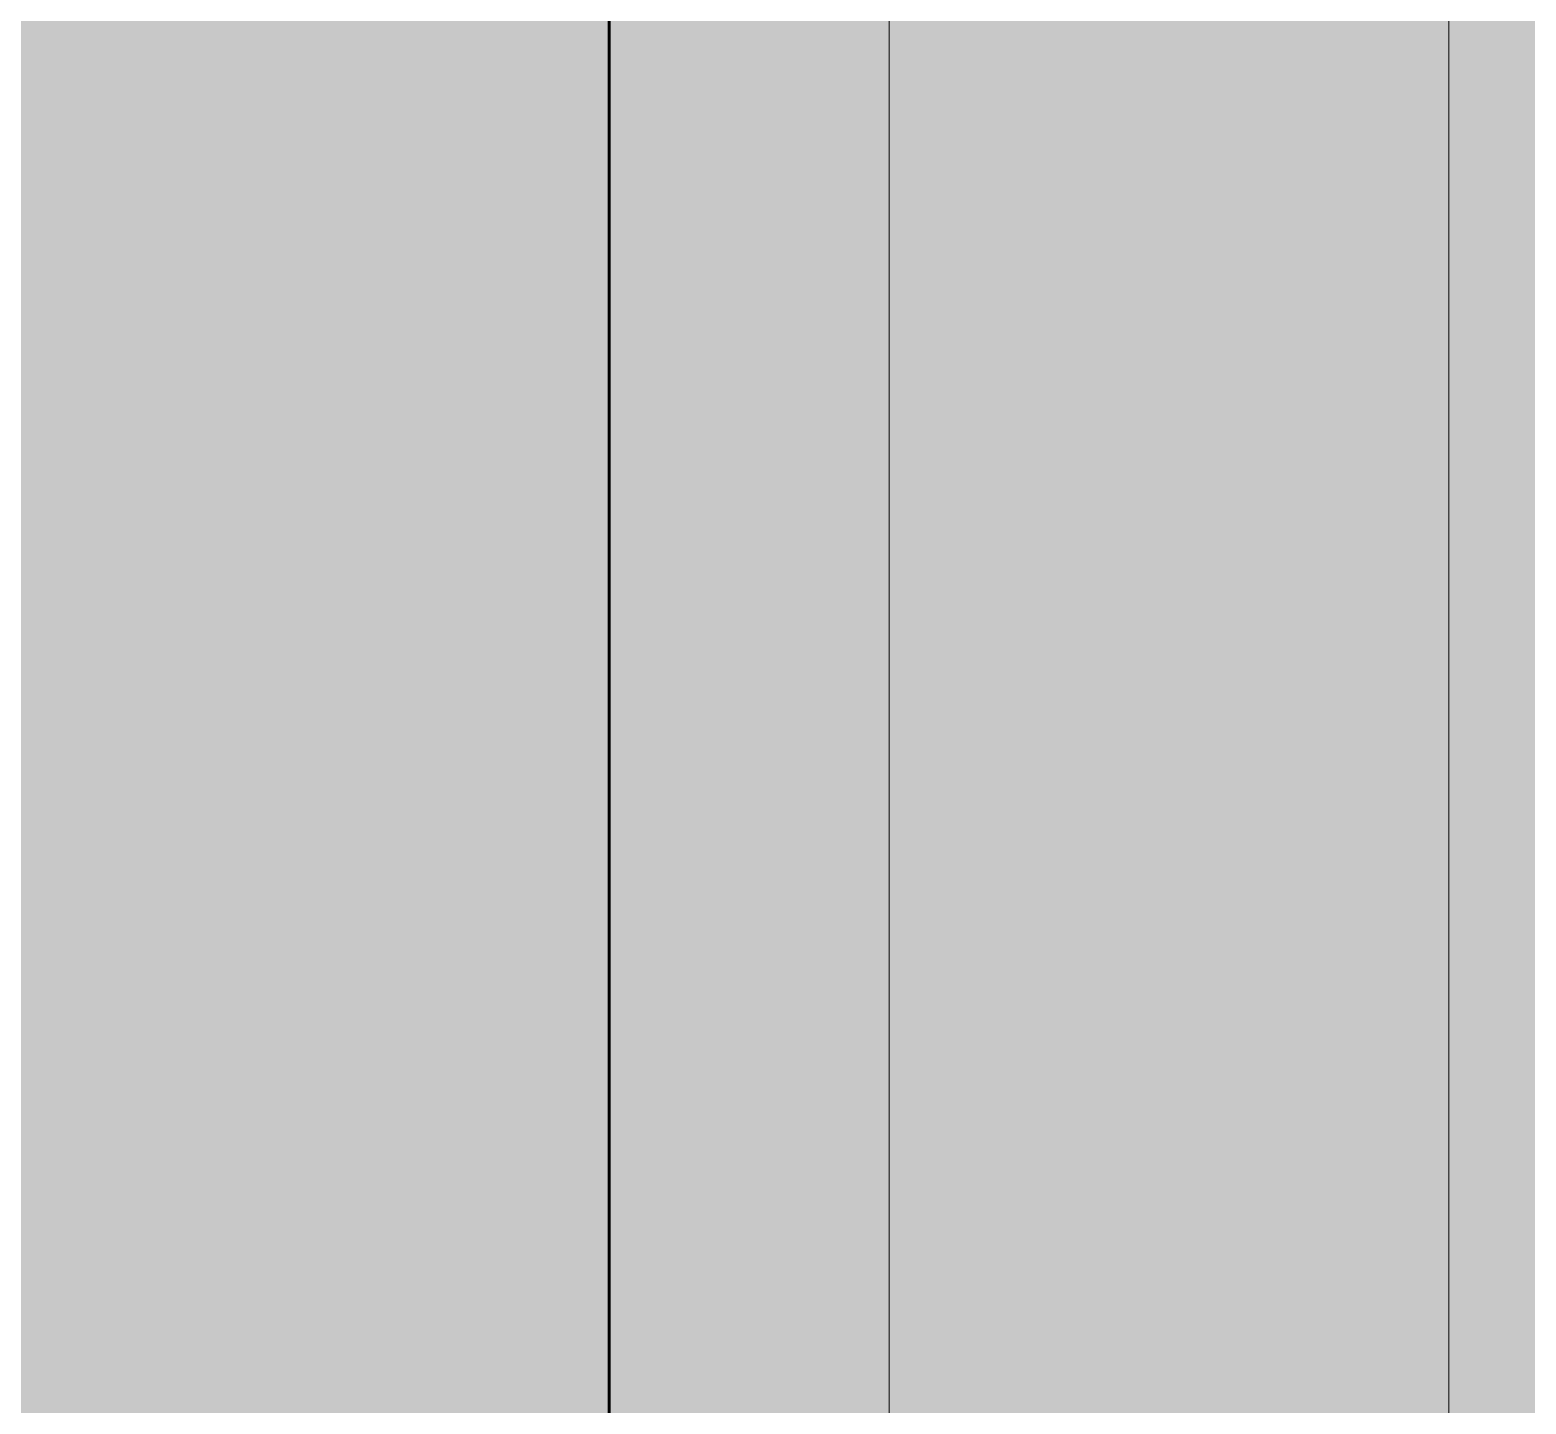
# Model space of a CAD drawing. Header units: inches. Extents: x -4110 to -1807, y 11006 to 12281.
# Drawn here: x -3513.37 to -3508.02, y 11111.95 to 11116.86 of the extents above; entities that cross this region are included whole.
import ezdxf

# ---------------------------------------------------------------- set-up
doc = ezdxf.new("R2010")
doc.units = ezdxf.units.IN
doc.header["$MEASUREMENT"] = 0
for name, color, linetype, lineweight in [('0-1', 7, 'Continuous', 5), ('0-2', 50, 'Continuous', 18), ('Q-CASE-2', 7, 'Continuous', 9), ('Q-CASE-3', 253, 'Continuous', 9), ('Q-CASE-7', 250, 'Continuous', 60)]:
    doc.layers.add(name, color=color, linetype=linetype, lineweight=lineweight)

# ---------------------------------------------------------------- blocks, each defined once
blk = doc.blocks.new('OD_CW_Base Cabinet - OD_CW_Base Cabinet-3857755-ENLARGED RCP - 1ST FLOOR PLAN - EAST')
at = {"layer": 'Q-CASE-3'}
blk.add_hatch(color=256, dxfattribs=at).paths.add_polyline_path([(21.9104, 3), (70.8627, 3), (70.8627, 24), (0.7377, 24), (0.7377, 3)], flags=0)
at = {"layer": 'Q-CASE-2'}
blk.add_line((70.8627, 3), (70.8627, 24), dxfattribs=at)
at = {"layer": 'Q-CASE-7'}
blk.add_line((70.8627, 0), (70.8627, 24), dxfattribs=at)
blk = doc.blocks.new('OD_CW_Base Cabinet - OD_CW_Base Cabinet-3876445-ENLARGED RCP - 1ST FLOOR PLAN - EAST')
at = {"layer": 'Q-CASE-3'}
for points in [[(52.1431, 24), (0.7377, 24), (0.7377, 3), (52.1431, 3), (52.1431, 23.055)], [(52.1431, 1), (52.1431, 3), (0.7377, 3), (0.7377, 1), (23.7377, 1)], [(52.1431, 0), (52.1431, 1), (0.7377, 1), (0.7377, 0), (24.7377, 0)]]:
    blk.add_hatch(color=256, dxfattribs=at).paths.add_polyline_path(points, flags=0)
at = {"layer": 'Q-CASE-2'}
for p, q in [((0.7377, 3), (52.1431, 3)), ((0.7377, 1), (52.1431, 1)), ((0.7377, 1), (52.1431, 1))]:
    blk.add_line(p, q, dxfattribs=at)
at = {"layer": 'Q-CASE-7'}
blk.add_line((0.7377, 0), (52.1431, 0), dxfattribs=at)
blk = doc.blocks.new('CTR - 1st Phase - Unit Layouts_rvt-1-ENLARGED RCP - 1ST FLOOR PLAN - EAST')
at = {"layer": '0-2'}
blk.add_blockref('OD_CW_Base Cabinet - OD_CW_Base Cabinet-3857755-ENLARGED RCP - 1ST FLOOR PLAN - EAST', (-3582.1614, 11097.7519), dxfattribs=at)
at = {"layer": '0-2', "rotation": 269.9999999999995}
blk.add_blockref('OD_CW_Base Cabinet - OD_CW_Base Cabinet-3876445-ENLARGED RCP - 1ST FLOOR PLAN - EAST', (-3511.2987, 11122.4896), dxfattribs=at)

msp = doc.modelspace()

# ---------------------------------------------------------------- block references
at = {"layer": '0-1'}
msp.add_blockref('CTR - 1st Phase - Unit Layouts_rvt-1-ENLARGED RCP - 1ST FLOOR PLAN - EAST', (0, 0), dxfattribs=at)

doc.saveas('drawing.dxf')
